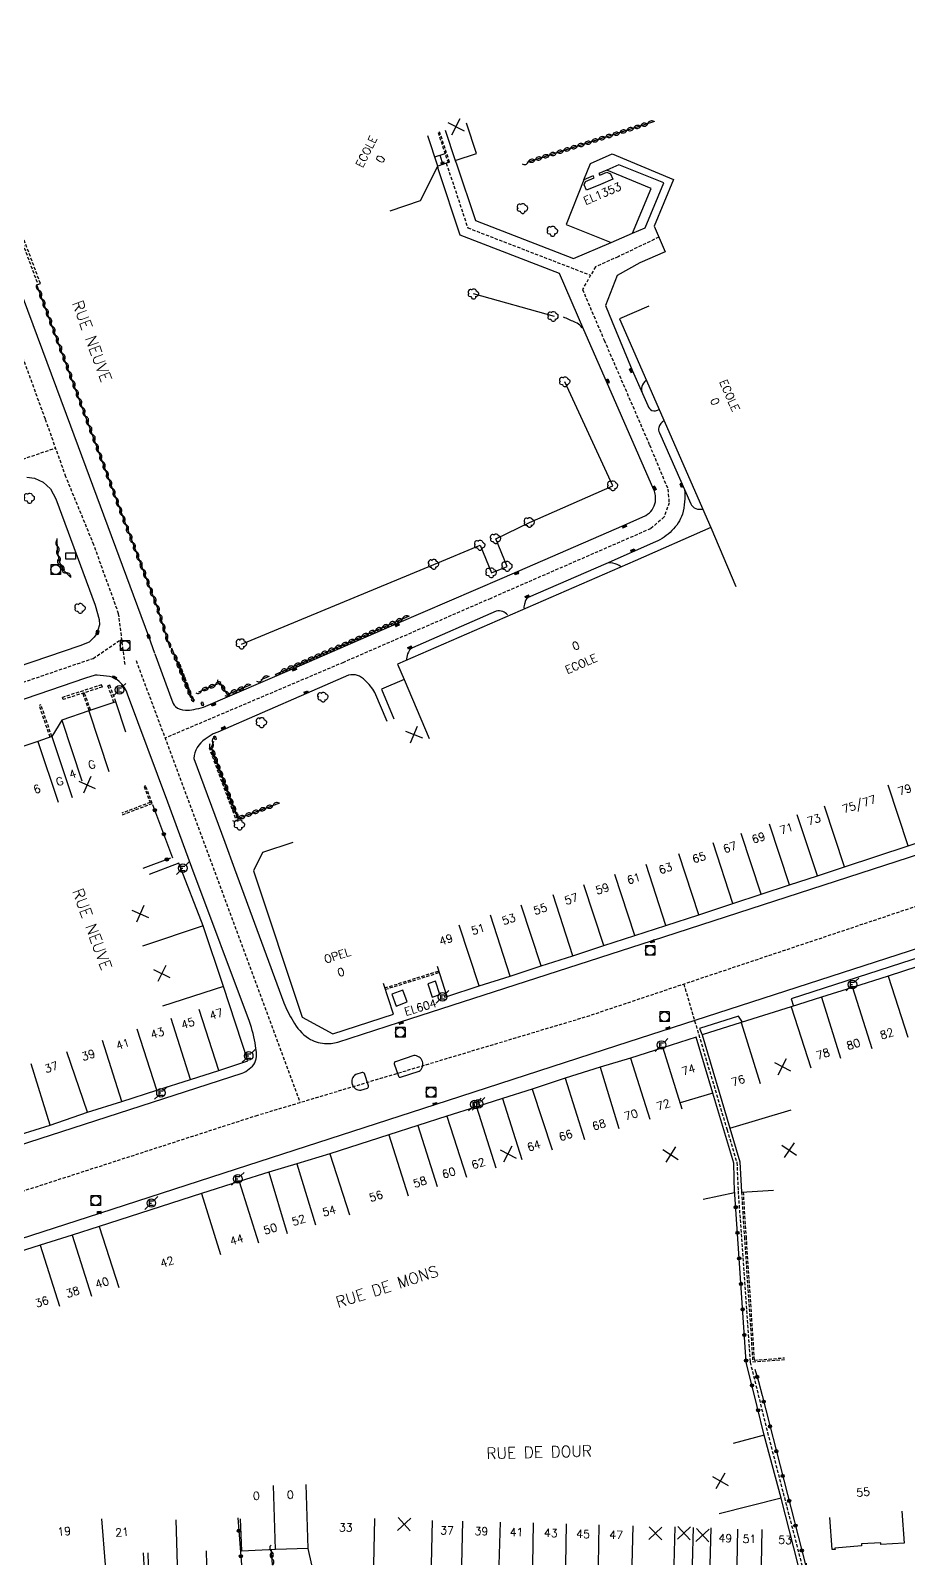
# Model space of a CAD drawing. Header units: millimetres. Extents: x 100999 to 102001, y 122000 to 123000.
# Drawn here: x 101676.4 to 101813.6, y 121999.9 to 122239.6 of the extents above; entities that cross this region are included whole.
import ezdxf
from ezdxf.enums import TextEntityAlignment as Align

# ---------------------------------------------------------------- set-up
doc = ezdxf.new("R2010")
doc.units = ezdxf.units.MM
doc.linetypes.add('DASHED', pattern=[0.75, 0.5, -0.25])
doc.layers.get('0').update_dxf_attribs({"linetype": 'CONTINUOUS'})
for name, color, linetype in [('W0001', 6, 'DASHED'), ('W0008', 7, 'CONTINUOUS'), ('W0100', 7, 'CONTINUOUS'), ('W0112', 1, 'DASHED'), ('W0300', 7, 'CONTINUOUS'), ('W0302', 3, 'CONTINUOUS'), ('W0310', 3, 'CONTINUOUS'), ('W0322', 7, 'CONTINUOUS'), ('W0334', 7, 'CONTINUOUS'), ('W0400', 7, 'CONTINUOUS'), ('W0420', 7, 'CONTINUOUS'), ('W0471', 7, 'CONTINUOUS'), ('W0984', 7, 'CONTINUOUS'), ('W0989', 7, 'CONTINUOUS'), ('W0991', 7, 'CONTINUOUS'), ('W1102', 7, 'CONTINUOUS'), ('W1471', 7, 'CONTINUOUS')]:
    doc.layers.add(name, color=color, linetype=linetype)
doc.styles.get("Standard").update_dxf_attribs({"font": 'romans.shx', "width": 0.85})

# ---------------------------------------------------------------- blocks, each defined once
blk = doc.blocks.new('t310o')
at = {"color": 0, "linetype": 'Continuous'}
for centre, start, end in [((-0.5, 0.38), 216.8699, 323.1304), ((0.5, -0.37), 36.8699, 143.1303)]:
    blk.add_arc(centre, 0.625, start, end, dxfattribs=at)
blk = doc.blocks.new('t991o')
at = {"color": 0, "linetype": 'Continuous'}
for p, q in [((-1, 1), (1, -1)), ((-1, -1), (1, 1))]:
    blk.add_line(p, q, dxfattribs=at)
blk = doc.blocks.new('T300')
for p, q in [((-0.8, 0.51), (-0.86, 0.34)), ((-0.86, 0.34), (-0.86, 0.17)), ((-0.86, 0.17), (-0.74, 0.06)), ((-0.69, 0.63), (-0.8, 0.51)), ((-0.8, -0.06), (-0.74, 0.06)), ((-0.74, 0.06), (-0.69, 0.11)), ((-0.57, 0.69), (-0.69, 0.63)), ((-0.46, 0.69), (-0.57, 0.69)), ((-0.29, 0.63), (-0.46, 0.69)), ((-0.29, 0.63), (-0.17, 0.74)), ((-0.23, 0.57), (-0.29, 0.63)), ((-0.17, 0.74), (-0.06, 0.8)), ((-0.06, 0.8), (0.06, 0.8)), ((0.06, 0.8), (0.23, 0.74)), ((0.23, 0.74), (0.34, 0.63)), ((0.34, 0.63), (0.4, 0.51)), ((0.46, 0.46), (0.34, 0.46)), ((0.4, 0.51), (0.4, 0.46)), ((0.57, 0.4), (0.46, 0.46)), ((0.57, 0.4), (0.69, 0.29)), ((0.69, 0.29), (0.74, 0.17)), ((0.74, 0.06), (0.69, -0.17)), ((0.74, 0.17), (0.74, 0.06)), ((-0.8, -0.17), (-0.8, -0.06)), ((-0.8, -0.23), (-0.8, -0.17)), ((-0.74, -0.34), (-0.8, -0.23)), ((-0.69, -0.4), (-0.74, -0.34)), ((-0.51, -0.46), (-0.69, -0.4)), ((-0.4, -0.46), (-0.51, -0.46)), ((-0.4, -0.46), (-0.34, -0.46)), ((-0.34, -0.46), (-0.34, -0.4)), ((-0.34, -0.51), (-0.34, -0.46)), ((-0.29, -0.63), (-0.34, -0.51)), ((-0.17, -0.74), (-0.29, -0.63)), ((-0.06, -0.8), (-0.17, -0.74)), ((0.06, -0.8), (-0.06, -0.8)), ((0.17, -0.74), (0.06, -0.8)), ((0.23, -0.69), (0.17, -0.74)), ((0.29, -0.46), (0.23, -0.46)), ((0.29, -0.63), (0.23, -0.69)), ((0.46, -0.4), (0.29, -0.46)), ((0.34, -0.51), (0.29, -0.63)), ((0.34, -0.51), (0.34, -0.46)), ((0.57, -0.34), (0.46, -0.4)), ((0.63, -0.29), (0.57, -0.34)), ((0.69, -0.17), (0.63, -0.29))]:
    blk.add_line(p, q)
blk = doc.blocks.new('t322o')
at = {"color": 0, "linetype": 'Continuous'}
for radius in [0.25, 0.15]:
    blk.add_circle((0, 0), radius, dxfattribs=at)
blk = doc.blocks.new('T400')
for p, q in [((-0.15, 0.3), (0.15, 0.3)), ((-0.15, -0.25), (-0.15, 0.3)), ((-0.15, 0.15), (0.15, 0.15)), ((-0.15, 0), (0.15, 0)), ((0.15, 0.3), (0.15, -0.25)), ((-0.15, -0.15), (0.15, -0.15)), ((-0.15, -0.25), (-0.15, -0.3)), ((-0.15, -0.3), (0.15, -0.3)), ((0.15, -0.3), (0.15, -0.25))]:
    blk.add_line(p, q)
blk = doc.blocks.new('T471')
for p, q in [((-0.333334, 0.333334), (-0.333334, -0.333334)), ((-0.333334, 0.333334), (0.333334, 0.333334)), ((-0.333334, 0), (0, 0)), ((0.500001, 0.500001), (1.000002, 1.000002)), ((-0.500001, -0.500001), (-1.000002, -1.000002)), ((-0.333334, -0.333334), (0.333334, -0.333334))]:
    blk.add_line(p, q)
blk.add_ellipse((0, 0), major_axis=(0.471405, 0.471405), ratio=1, start_param=5.4977871438, end_param=11.780972451)
blk = doc.blocks.new('T420')
for p, q in [((0.75, 0.75), (-0.75, 0.75)), ((-0.75, 0.75), (-0.75, -0.75)), ((0.75, 0.75), (0.75, -0.75)), ((0.75, -0.75), (-0.75, -0.75))]:
    blk.add_line(p, q)
blk.add_ellipse((0, 0), major_axis=(-0.53, 0.53), ratio=1, start_param=3.926991, end_param=10.210176)
blk = doc.blocks.new('T1471')
at = {"color": 0, "linetype": 'Continuous', "flags": 128}
blk.add_lwpolyline([(-0.75, -0.5), (-0.75, 0.5), (0.75, 0.5), (0.75, -0.5), (-0.75, -0.5)], dxfattribs=at)

msp = doc.modelspace()

# ---------------------------------------------------------------- linework, layer by layer
at = {"layer": 'W0001'}
for points in [[(101691.13, 122140.63), (101690.13, 122148.54), (101686.25, 122159.28), (101681.89, 122169.92), (101678.67, 122178.94), (101664.09, 122218.76), (101659.59, 122230.86), (101653.52, 122247.17), (101641.28, 122280.03), (101636.41, 122293.09), (101632.14, 122304.64), (101628.81, 122313.81)], [(101741.34, 122218.91), (101744.7, 122208.81), (101763.9, 122201.41)], [(101774.56, 122207.34), (101768.21, 122204.3), (101764.65, 122202.71), (101762.63, 122199.18), (101766.02, 122191.26), (101773.1, 122174.9), (101775.98, 122168), (101776.16, 122165.88), (101775.39, 122163.65), (101773.28, 122161.82), (101748.28, 122150.93), (101725.25, 122140.93), (101697.39, 122129.11)], [(101610.46, 122151.25), (101646.74, 122163.01), (101680.28, 122174.43)], [(101564.74, 122023.42), (101591.13, 122031.96), (101618.67, 122040.86), (101624.31, 122041.92), (101711.58, 122070.13), (101763.33, 122085.64), (101873.39, 122122.47), (101988.99, 122159.89), (102000, 122163.45)], [(101620.77, 122119.61), (101627.92, 122121.78), (101637.99, 122125.18), (101661.66, 122133.22), (101686.14, 122141.56), (101690.63, 122144.59)], [(101692.86, 122141.21), (101700.73, 122120.16), (101706.45, 122104.67), (101718.47, 122072.2)], [(101778.45, 122090.7), (101785.22, 122067.93), (101786.76, 122062.82), (101786.95, 122058.39), (101788.84, 122031.64), (101791.55, 122020.64), (101796.9, 122000)]]:
    msp.add_lwpolyline(points, dxfattribs=at)
at = {"layer": 'W0008'}
for points in [[(101695.8, 122142.3), (101694.83, 122144.96), (101682.63, 122177.84), (101670.02, 122211.71), (101664.95, 122225.26), (101652.54, 122258.63), (101640.54, 122290.82), (101635.84, 122303.51), (101631.77, 122314.71)], [(101675.76, 122169.88), (101676.96, 122169.7), (101678.33, 122169.07), (101679.46, 122168.03), (101680.29, 122166.47), (101686.48, 122149.88), (101687.1, 122147.66), (101687.12, 122146.81), (101686.9, 122145.97), (101686.82, 122145.62), (101686.29, 122144.85), (101685.51, 122144.07), (101684.06, 122143.5), (101654.46, 122133.46)], [(101686.78, 122138.96), (101686.45, 122138.95), (101684.97, 122138.46), (101656.9, 122128.91), (101630.15, 122119.87), (101628.26, 122119.17), (101627.24, 122118.44), (101626.86, 122117.98)]]:
    msp.add_lwpolyline(points, dxfattribs=at)
at = {"layer": 'W0008', "flags": 128}
for points in [[(101762.84, 122216.31), (101763.87, 122218.88), (101767.28, 122220.36), (101776.86, 122216.38), (101773.82, 122209.07), (101775.55, 122205.05), (101771.58, 122203.33), (101768.06, 122201.39), (101766.22, 122196.68), (101767.28, 122194.13), (101770.42, 122186.57), (101772.02, 122182.92)], [(101762.85, 122192.86), (101759.04, 122201.68), (101743.51, 122207.67), (101740.11, 122217.88), (101740.01, 122218.45)], [(101742.75, 122219.32), (101742.96, 122218.78), (101745.9, 122209.94), (101761.24, 122204.03), (101767.1, 122206.52)], [(101770.45, 122207.98), (101772.42, 122208.83), (101775.32, 122215.82), (101768.31, 122218.63), (101766.44, 122217.84)], [(102000, 122156.11), (101961.26, 122143.58), (101916.85, 122129.21), (101885.4, 122119), (101873.69, 122115.23), (101841.88, 122104.95), (101767.97, 122081.03), (101739.55, 122071.85), (101706.55, 122061.17), (101687.15, 122054.88), (101625.07, 122034.82), (101620, 122034.76), (101589.24, 122024.78), (101562.61, 122016.14)]]:
    msp.add_lwpolyline(points, dxfattribs=at)
for points in [[(101695.79, 122142.28), (101698.44, 122135.05, 0.1049), (101698.99, 122134.05, 0.1801), (101700.56, 122133.46, 0.0619), (101701.89, 122133.58, 0.0143), (101703.39, 122133.92), (101717.54, 122140.04), (101733.6, 122146.99), (101750.09, 122154.1), (101769.13, 122162.35), (101772.52, 122163.89, 0.2389), (101774.02, 122166.02, 0.1457), (101773.77, 122167.9), (101766.38, 122184.83), (101762.85, 122192.86, 0.1726), (101761.32, 122194.11, 0.0077), (101759.68, 122194.87)], [(101772.6, 122185.02, 0.131041), (101771.9, 122184.03, 0.1629), (101772.02, 122182.92), (101772.82, 122181.05, 0.1887), (101773.49, 122180.27, 0.192472), (101774.6, 122180.44)], [(101775.37, 122178.69, 0.163311), (101774.55, 122177.64, 0.158), (101774.66, 122176.77), (101779.55, 122165.72, 0.1913), (101780.34, 122164.96, 0.1097), (101781.42, 122164.87)], [(101732.11, 122131.7), (101730.18, 122136.24, 0.0704), (101728.64, 122138.13, 0.2717), (101726.07, 122138.94), (101719.49, 122136.1), (101705.61, 122130.05), (101704.89, 122129.76), (101703.67, 122128.95, 0.232424), (101701.88, 122125.91), (101706.75, 122112.84), (101708.23, 122108.67), (101715.97, 122087.76, 0.051), (101717.39, 122084.91, 0.112), (101719.81, 122082.22, 0.1187), (101722.31, 122081.41, 0.0999), (101724.4, 122081.63), (101734.01, 122084.74), (101773.55, 122097.49), (101829.03, 122115.44), (101880.45, 122132.1), (101922.3, 122145.63), (101981.72, 122164.88), (102000, 122170.79)], [(101778.57, 122167.94, -0.087708), (101778.26, 122164.1, -0.1147), (101776.61, 122161.51, -0.0944), (101774.04, 122159.74), (101766.28, 122156.32)], [(101768.69, 122155.85, 0.101562), (101767.36, 122156.45, 0.1416), (101766.28, 122156.32), (101754.12, 122151.08, 0.2258), (101753.61, 122150.21, 0.014), (101753.45, 122149.43)], [(101750.92, 122148.38, 0.0737), (101750.17, 122148.87, 0.1948), (101749.15, 122148.91), (101736.05, 122143.23, 0.2035), (101735.3, 122142.26, 0.047488), (101735.08, 122141.25)], [(101566.86, 122030.69), (101581.06, 122035.26), (101649.6, 122057.46), (101709.42, 122076.77, 0.1454), (101711.44, 122078.38, 0.1482), (101711.52, 122081.02, 0.0495), (101710.57, 122084.84), (101701.59, 122108.92), (101697.84, 122119.08), (101691.51, 122135.99, 0.1231), (101690.22, 122137.94, 0.1168), (101688.72, 122138.74, -0.004297), (101686.78, 122138.96)]]:
    msp.add_lwpolyline(points, format="xyb", dxfattribs=at)
for points in [[(101733.38, 122078.57, 0.1021), (101733.24, 122078.46, 0.2349), (101733.2, 122078.25), (101733.88, 122076.32, 0.1877), (101734, 122076.16, 0.1828), (101734.18, 122076.16), (101737.1, 122077.07, 0.7762), (101736.25, 122079.51)], [(101728.55, 122076.71, 0.0684), (101728.41, 122076.84, 0.2225), (101728.21, 122076.89), (101727.19, 122076.56, 0.7848), (101727.98, 122074.12), (101729.01, 122074.44, 0.2718), (101729.19, 122074.64, 0.1178), (101729.16, 122074.79)]]:
    msp.add_lwpolyline(points, format="xyb", close=True, dxfattribs=at)
at = {"layer": 'W0100', "flags": 128}
for points in [[(101741.19, 122224.07), (101742.75, 122219.32), (101746.08, 122220.42), (101744.51, 122225.17)], [(101732.57, 122211.48), (101737.31, 122213.06), (101740.01, 122218.45), (101738.44, 122223.2)], [(101739.53, 122219.9), (101741.14, 122220.44)], [(101773, 122196.57), (101768.42, 122194.57), (101782.68, 122161.98), (101770.84, 122156.78), (101733.71, 122140.66), (101734.75, 122138.25), (101731.2, 122136.74), (101733.16, 122132.14)], [(101739.89, 122093.49), (101741.45, 122088.74), (101746.48, 122090.39), (101751.33, 122091.94), (101756.19, 122093.54), (101761.1, 122095.12), (101765.95, 122096.71), (101770.83, 122098.3), (101775.66, 122099.86), (101780.79, 122101.52), (101786.15, 122103.25), (101790.58, 122104.73), (101794.99, 122106.18), (101799.34, 122107.61), (101803.57, 122109), (101813.52, 122112.27), (101817.8, 122113.69), (101822.16, 122115.11), (101827.66, 122116.9), (101826.11, 122121.66)], [(101717.36, 122112.8), (101712.6, 122111.25), (101711.19, 122108.39), (101718.81, 122085.54), (101723.62, 122082.94), (101733.07, 122086), (101731.53, 122090.76)], [(101674.76, 122067.2), (101679.45, 122068.67), (101685.27, 122070.66), (101690.65, 122072.36), (101696.08, 122074.1), (101701.37, 122075.77), (101705.8, 122077.21), (101710.3, 122078.7), (101706.51, 122090.31), (101703.32, 122099.81), (101699.56, 122109.59), (101694.9, 122107.79)], [(101815.02, 122093.43), (101810.41, 122091.94), (101804.85, 122090.18), (101799.97, 122088.63), (101795.26, 122087.12), (101787.44, 122084.69), (101781.32, 122082.75), (101785.65, 122068.2), (101787.24, 122062.92), (101787.49, 122058.21), (101792.49, 122058.48)], [(101781.5, 122057.11), (101786.4, 122058.13), (101786.28, 122062.72), (101783.02, 122073.65), (101780.41, 122082.41), (101775.17, 122080.75), (101770.12, 122079.13), (101765.38, 122077.69), (101759.93, 122075.98), (101754.77, 122074.29), (101750.11, 122072.8), (101746.06, 122071.51), (101741.45, 122070.04), (101736.89, 122068.6), (101732.34, 122067.14), (101723.16, 122064.19), (101717.99, 122062.63), (101713.58, 122061.29), (101708.97, 122059.83), (101703.07, 122057.98), (101687.11, 122052.82), (101682.88, 122051.49), (101677.85, 122049.9), (101673.28, 122048.46)], [(101796.35, 122000), (101793.7, 122010.4), (101791.01, 122020.23), (101786.19, 122018.91)], [(101720.35, 122000), (101719.73, 122002.51), (101719.73, 122002.51), (101719.73, 122002.51), (101714.67, 122002.37), (101709.37, 122002.14), (101709.15, 122007.14)], [(101812.53, 122008.38), (101812.9, 122003.39), (101809.27, 122003.16), (101809.25, 122003.41), (101806.23, 122003.24), (101806.24, 122002.96), (101802.06, 122002.59), (101802.1, 122002.35), (101801.66, 122002.36), (101801.29, 122007.35), (101801.29, 122007.35)], [(101703.81, 122002.16), (101703.88, 122000)], [(101694.78, 122000), (101694.72, 122001.87), (101694.72, 122001.87)], [(101797.65, 122000), (101797.66, 122000.25), (101797.66, 122000.25)]]:
    msp.add_lwpolyline(points, dxfattribs=at)
at = {"layer": 'W0100'}
for points in [[(101741.61, 122219), (101740.01, 122218.45)], [(101740.33, 122220.17), (101740.81, 122218.72), (101740.99, 122219.08), (101740.45, 122218.9), (101740.81, 122218.72)], [(101691.27, 122130.04), (101689.69, 122134.79), (101685.45, 122133.38), (101681.24, 122131.93), (101679.69, 122129.34), (101677.51, 122128.58), (101672.81, 122127.03), (101668.34, 122125.54), (101663.85, 122124), (101659.32, 122122.44), (101654.76, 122120.88), (101650.29, 122119.35), (101645.67, 122117.76), (101641.24, 122116.14), (101636.19, 122116.58), (101631.92, 122115.18), (101627.71, 122113.78), (101631.74, 122101.77), (101636.48, 122103.36)], [(101693.94, 122001.84), (101694.08, 122000)]]:
    msp.add_lwpolyline(points, dxfattribs=at)
at = {"layer": 'W0100', "flags": 128}
for points in [[(101770.45, 122207.98), (101773.35, 122214.94), (101766.44, 122217.84), (101765.21, 122217.32), (101765.34, 122217.01), (101766.44, 122217.48), (101766.99, 122217.25), (101767.35, 122216.41), (101765.42, 122215.6), (101763.24, 122214.67), (101762.88, 122215.5), (101763.1, 122216.06), (101764.45, 122216.63), (101764.32, 122216.94), (101762.84, 122216.31), (101760.1, 122209.33), (101767.1, 122206.52)], [(101739.65, 122091.13), (101738.46, 122090.73), (101739.14, 122088.66), (101740.33, 122089.06)]]:
    msp.add_lwpolyline(points, close=True, dxfattribs=at)
at = {"layer": 'W0112'}
for p, q in [((101671.99, 122214.85), (101677.51, 122199.96)), ((101687.58, 122137.09), (101681.46, 122135.13)), ((101689.4, 122134.69), (101688.46, 122137.27)), ((101679.42, 122129.25), (101677.72, 122134.2)), ((101681.46, 122135.13), (101681.36, 122135.47)), ((101684.52, 122136.05), (101685.49, 122133.39)), ((101731.74, 122090.1), (101740.14, 122092.73)), ((101731.82, 122089.87), (101740.22, 122092.49))]:
    msp.add_line(p, q, dxfattribs=at)
for points in [[(101740.06, 122223.71), (101741.61, 122219), (101741.85, 122219.08), (101740.3, 122223.79)], [(101677.51, 122199.96), (101677.89, 122200.09), (101672.42, 122214.84), (101674.71, 122220.24)], [(101687.58, 122137.09), (101687.47, 122137.43), (101681.36, 122135.47)], [(101689.7, 122134.79), (101688.76, 122137.36), (101688.46, 122137.27)], [(101679.69, 122129.34), (101677.99, 122134.3), (101677.72, 122134.2)], [(101684.52, 122136.05), (101684.76, 122136.15), (101685.73, 122133.47)], [(101690.72, 122117.14), (101695.38, 122118.92), (101694.34, 122121.66), (101694.11, 122121.57), (101695.06, 122119.06), (101690.63, 122117.38)], [(101741.37, 122088.98), (101741.02, 122088.87), (101741.09, 122088.63), (101741.45, 122088.74)], [(101787.49, 122058.21), (101787.77, 122053.69), (101787.94, 122051.2), (101789.24, 122031.7), (101794.23, 122032.06)], [(101787.74, 122058.22), (101788.02, 122053.71), (101788.19, 122051.21), (101789.47, 122031.96), (101794.21, 122032.31)]]:
    msp.add_lwpolyline(points, dxfattribs=at)
for points in [[(101699.38, 122140.83), (101701.51, 122135.04), (101701.85, 122134.82), (101701.98, 122135.03), (101701.72, 122135.2), (101699.61, 122140.91)], [(101703.19, 122134.15), (101703.01, 122134.72), (101703.25, 122134.8), (101703.43, 122134.22)], [(101705.22, 122128.82), (101704.96, 122129.38), (101705.19, 122129.48), (101705.44, 122128.92)], [(101704.56, 122127.63), (101708.62, 122116.71), (101708.39, 122116.62), (101704.32, 122127.54)]]:
    msp.add_lwpolyline(points, close=True, dxfattribs=at)
at = {"layer": 'W0302', "flags": 128}
msp.add_lwpolyline([(101758.26, 122194.96), (101745.62, 122198.48)], dxfattribs=at)
at = {"layer": 'W0302'}
msp.add_lwpolyline([(101709.35, 122143.8), (101739.39, 122156.24), (101746.61, 122159.23), (101748.39, 122154.92), (101750.87, 122155.92), (101749.08, 122160.23), (101754.35, 122162.78), (101767.38, 122168.51), (101759.89, 122184.76)], dxfattribs=at)
at = {"layer": 'W0310', "flags": 128}
for points in [[(101753.99, 122219.05), (101773.95, 122225.45)], [(101714.7, 122139.09), (101735.57, 122148.2)], [(101698.38, 122143.23), (101701.56, 122135.25)], [(101712.42, 122138.28), (101713.7, 122138.78)], [(101702.64, 122136.35), (101705.96, 122137.72), (101707.1, 122135.94), (101710.84, 122137.48)], [(101704.94, 122128.58), (101704.6, 122127.64), (101708.75, 122116.53), (101715.34, 122118.99)], [(101714.19, 122000), (101714.01, 122002.34), (101714.01, 122002.34)]]:
    msp.add_lwpolyline(points, dxfattribs=at)
at = {"layer": 'W0310'}
for points in [[(101698.18, 122143.18), (101696.21, 122149.49), (101690.87, 122163.44), (101684.66, 122180.23), (101677.36, 122199.91)], [(101682.66, 122154.2), (101681.58, 122155.3), (101680.86, 122156.6), (101680.59, 122158.53), (101680.51, 122160.26)]]:
    msp.add_lwpolyline(points, dxfattribs=at)
at = {"layer": 'W0322'}
msp.add_line((101708.77, 122007.3), (101709.33, 122000), dxfattribs=at)
at = {"layer": 'W0322', "flags": 128}
for points in [[(101698.6, 122110.35), (101695.48, 122118.67)], [(101791.01, 122020.23), (101789.95, 122024.72), (101788.24, 122031.45), (101788.22, 122031.69), (101786.4, 122058.58)], [(101789.55, 122030.55), (101790.14, 122028.61), (101790.71, 122026.41), (101797.47, 122000)]]:
    msp.add_lwpolyline(points, dxfattribs=at)
at = {"layer": 'W0322'}
msp.add_lwpolyline([(101698.22, 122110.37), (101693.91, 122108.73)], dxfattribs=at)
at = {"layer": 'W0334', "flags": 128}
for points in [[(101819.66, 122094.92), (101819.27, 122096.14), (101795.23, 122088.39), (101795.6, 122087.23)], [(101787.65, 122084.76), (101787.01, 122085.68), (101780.93, 122083.74), (101781.32, 122082.75)]]:
    msp.add_lwpolyline(points, dxfattribs=at)
msp.add_lwpolyline([(101733.52, 122087.26), (101735.24, 122087.9), (101734.56, 122089.73), (101732.84, 122089.09)], close=True, dxfattribs=at)
at = {"layer": 'W1102'}
for p, q in [((101782.68, 122161.98), (101786.59, 122152.78)), ((101734.75, 122138.25), (101738.67, 122129.05)), ((101681.24, 122131.93), (101684.4, 122122.45)), ((101685.45, 122133.38), (101688.61, 122123.89)), ((101679.69, 122129.34), (101682.85, 122119.85)), ((101677.51, 122128.58), (101680.67, 122119.09)), ((101813.52, 122112.27), (101810.4, 122121.77)), ((101803.57, 122109), (101800.45, 122118.5)), ((101794.99, 122106.18), (101791.88, 122115.69)), ((101799.34, 122107.61), (101796.21, 122117.11)), ((101786.15, 122103.25), (101783.06, 122112.77)), ((101790.58, 122104.73), (101787.41, 122114.22)), ((101780.79, 122101.52), (101777.71, 122111.03)), ((101770.83, 122098.3), (101767.71, 122107.81)), ((101775.66, 122099.86), (101772.6, 122109.38)), ((101765.95, 122096.71), (101762.84, 122106.21)), ((101756.19, 122093.54), (101753.07, 122103.04)), ((101761.1, 122095.12), (101758.04, 122104.64)), ((101751.33, 122091.94), (101748.27, 122101.47)), ((101703.32, 122099.81), (101693.84, 122096.62)), ((101746.48, 122090.39), (101743.36, 122099.89)), ((101810.41, 122091.94), (101813.48, 122082.42)), ((101706.51, 122090.31), (101697, 122087.22)), ((101799.97, 122088.63), (101802.98, 122079.1)), ((101804.85, 122090.18), (101807.88, 122080.64)), ((101705.8, 122077.21), (101702.7, 122086.72)), ((101795.26, 122087.12), (101798.31, 122077.6)), ((101701.37, 122075.77), (101698.36, 122085.3)), ((101787.44, 122084.69), (101790.4, 122075.14)), ((101690.65, 122072.36), (101687.63, 122081.9)), ((101696.08, 122074.1), (101693.04, 122083.63)), ((101685.27, 122070.66), (101682.03, 122080.12)), ((101770.12, 122079.13), (101773.18, 122069.61)), ((101775.17, 122080.75), (101778.18, 122071.22)), ((101679.45, 122068.67), (101676.47, 122078.21)), ((101765.38, 122077.69), (101768.29, 122068.12)), ((101754.77, 122074.29), (101757.88, 122064.78)), ((101759.93, 122075.98), (101762.93, 122066.44)), ((101750.11, 122072.8), (101753.15, 122063.27)), ((101783.02, 122073.65), (101777.9, 122072.12)), ((101741.45, 122070.04), (101744.49, 122060.52)), ((101746.06, 122071.51), (101749.09, 122061.98)), ((101785.65, 122068.2), (101795.23, 122071.05)), ((101732.34, 122067.14), (101735.4, 122057.62)), ((101736.89, 122068.6), (101739.9, 122059.07)), ((101717.99, 122062.63), (101720.89, 122053.06)), ((101723.16, 122064.19), (101726.22, 122054.67)), ((101708.97, 122059.83), (101711.99, 122050.3)), ((101713.58, 122061.29), (101716.49, 122051.72)), ((101703.07, 122057.98), (101706.07, 122048.44)), ((101687.11, 122052.82), (101690.18, 122043.31)), ((101682.88, 122051.49), (101685.89, 122041.96)), ((101677.85, 122049.9), (101680.88, 122040.37)), ((101714.67, 122002.37), (101714.31, 122012.37)), ((101719.73, 122002.51), (101719.45, 122012.51)), ((101793.7, 122010.4), (101784.01, 122007.94)), ((101688.05, 122000), (101687.49, 122007.19)), ((101699.05, 122007.03), (101699.27, 122000)), ((101730.12, 122007.21), (101729.94, 122000)), ((101739.03, 122000), (101739.19, 122006.9)), ((101743.88, 122006.81), (101743.72, 122000)), ((101749.63, 122000), (101749.79, 122006.65)), ((101754.86, 122000), (101754.96, 122006.55)), ((101760.07, 122006.36), (101759.98, 122000)), ((101765.13, 122000), (101765.22, 122006.23)), ((101770.5, 122006.09), (101770.34, 122000)), ((101776.98, 122000), (101777.13, 122005.93)), ((101779.94, 122005.83), (101779.79, 122000)), ((101782.6, 122000), (101782.74, 122005.75)), ((101786.87, 122005.56), (101786.73, 122000)), ((101790.62, 122000), (101790.72, 122005.49))]:
    msp.add_line(p, q, dxfattribs=at)

# ---------------------------------------------------------------- block references
at = {"layer": 'W0300'}
for p in [(101753.29, 122211.82), (101757.97, 122208.27), (101745.62, 122198.48), (101758.06, 122194.96), (101759.89, 122184.76), (101767.38, 122168.51), (101676.21, 122166.57), (101754.35, 122162.78), (101749.08, 122160.23), (101746.61, 122159.23), (101739.39, 122156.24), (101748.39, 122154.92), (101750.87, 122155.92), (101684.13, 122149.36), (101709.35, 122143.8), (101722.09, 122135.51), (101712.48, 122131.51), (101709.04, 122115.53)]:
    msp.add_blockref('T300', p, dxfattribs=at)
at = {"layer": 'W0310'}
for p, rotation in [((101771.75, 122224.74), 17.77111666535604), ((101772.85, 122225.1), 17.77111666535604), ((101764.05, 122222.28), 17.77111666535604), ((101765.15, 122222.63), 17.77111666535604), ((101766.25, 122222.98), 17.77111666535604), ((101767.35, 122223.33), 17.77111666535604), ((101768.45, 122223.69), 17.77111666535604), ((101769.55, 122224.04), 17.77111666535604), ((101770.65, 122224.39), 17.77111666535604), ((101756.35, 122219.81), 17.77111666535604), ((101757.45, 122220.16), 17.77111666535604), ((101758.55, 122220.51), 17.77111666535604), ((101759.65, 122220.87), 17.77111666535604), ((101760.75, 122221.22), 17.77111666535604), ((101761.85, 122221.57), 17.77111666535604), ((101762.95, 122221.92), 17.77111666535604), ((101754.15, 122219.1), 17.77111666535604), ((101755.25, 122219.46), 17.77111666535604), ((101677.69, 122199.04), 110.3317083739782), ((101678.21, 122197.63), 110.3317083739782), ((101678.73, 122196.22), 110.3317083739782), ((101679.25, 122194.82), 110.3317083739782), ((101679.77, 122193.41), 110.3317083739782), ((101680.29, 122192), 110.3317083739782), ((101680.82, 122190.6), 110.3317083739782), ((101681.34, 122189.19), 110.3317083739782), ((101681.86, 122187.78), 110.3317083739782), ((101682.38, 122186.38), 110.3317083739782), ((101682.9, 122184.97), 110.3317083739782), ((101683.42, 122183.56), 110.3317083739782), ((101683.94, 122182.16), 110.3317083739782), ((101684.46, 122180.75), 110.3317083739782), ((101684.99, 122179.34), 110.3046038273234), ((101685.51, 122177.94), 110.3046038273234), ((101686.03, 122176.53), 110.3046038273234), ((101686.55, 122175.12), 110.3046038273234), ((101687.07, 122173.72), 110.3046038273234), ((101687.59, 122172.31), 110.3046038273234), ((101688.11, 122170.9), 110.3046038273234), ((101688.63, 122169.5), 110.3046038273234), ((101689.15, 122168.09), 110.3046038273234), ((101689.67, 122166.68), 110.3046038273234), ((101690.19, 122165.27), 110.3046038273234), ((101690.71, 122163.87), 110.3046038273234), ((101691.24, 122162.47), 110.928650353404), ((101691.78, 122161.07), 110.928650353404), ((101692.31, 122159.66), 110.928650353404), ((101680.57, 122159.06), 92.80310189404882), ((101680.73, 122157.57), 97.84722523244885), ((101692.85, 122158.26), 110.928650353404), ((101681.11, 122156.14), 118.9609496680532), ((101681.96, 122154.91), 134.5251386284978), ((101693.38, 122156.86), 110.928650353404), ((101693.92, 122155.46), 110.928650353404), ((101694.46, 122154.06), 110.928650353404), ((101694.99, 122152.66), 110.928650353404), ((101695.53, 122151.26), 110.928650353404), ((101696.06, 122149.86), 110.928650353404), ((101696.54, 122148.43), 107.3758617367244), ((101734.52, 122147.74), 23.56977662761846), ((101696.98, 122147), 107.3758617367244), ((101697.43, 122145.57), 107.3758617367244), ((101729.22, 122145.43), 23.56977662761846), ((101730.28, 122145.89), 23.56977662761846), ((101731.34, 122146.35), 23.56977662761846), ((101732.4, 122146.82), 23.56977662761846), ((101733.46, 122147.28), 23.56977662761846), ((101697.88, 122144.14), 107.3758617367244), ((101723.93, 122143.12), 23.56977662761846), ((101724.99, 122143.58), 23.56977662761846), ((101726.05, 122144.04), 23.56977662761846), ((101727.11, 122144.51), 23.56977662761846), ((101728.16, 122144.97), 23.56977662761846), ((101698.81, 122142.15), 291.7400571449838), ((101699.24, 122141.08), 291.7400571449838), ((101718.64, 122140.81), 23.56977662761846), ((101719.69, 122141.27), 23.56977662761846), ((101720.75, 122141.74), 23.56977662761846), ((101721.81, 122142.2), 23.56977662761846), ((101722.87, 122142.66), 23.56977662761846), ((101699.67, 122140.01), 291.7400571449838), ((101700.09, 122138.94), 291.7400571449838), ((101700.52, 122137.86), 291.7400571449838), ((101712.62, 122138.35), 21.38213410854269), ((101715.46, 122139.43), 23.56977662761846), ((101716.52, 122139.89), 23.56977662761846), ((101717.58, 122140.35), 23.56977662761846), ((101700.95, 122136.79), 291.7400571449838), ((101701.38, 122135.72), 291.7400571449838), ((101703.11, 122136.55), 22.29708353622907), ((101704.18, 122136.99), 22.29708353622907), ((101705.25, 122137.42), 22.29708353622907), ((101706.17, 122137.39), 302.5211740573731), ((101706.79, 122136.42), 302.5211740573731), ((101707.64, 122136.16), 22.38667523564805), ((101708.71, 122136.6), 22.38667523564805), ((101709.77, 122137.04), 22.38667523564805), ((101704.85, 122128.34), 250.4363502173389), ((101704.75, 122127.26), 290.4662494855402), ((101705.15, 122126.18), 290.4662494855402), ((101705.55, 122125.09), 290.4662494855402), ((101705.96, 122124.01), 290.4662494855402), ((101706.36, 122122.93), 290.4662494855402), ((101706.77, 122121.85), 290.4662494855402), ((101707.17, 122120.77), 290.4662494855402), ((101707.57, 122119.68), 290.4662494855402), ((101707.98, 122118.6), 290.4662494855402), ((101708.38, 122117.52), 290.4662494855402), ((101709.93, 122116.97), 20.44003652068633), ((101711.01, 122117.38), 20.44003652068633), ((101712.09, 122117.78), 20.44003652068633), ((101713.17, 122118.18), 20.44003652068633), ((101714.26, 122118.59), 20.44003652068633), ((101708.84, 122116.57), 20.44003652068633), ((101714.03, 122002.07), 94.41668153025262), ((101714.12, 122000.92), 94.41668153025262)]:
    msp.add_blockref('t310o', p, dxfattribs=dict(at, rotation=rotation))
at = {"layer": 'W0322'}
for p, rotation in [((101695.79, 122117.84), 110.5590627442789), ((101697.19, 122114.1), 110.5590627442789), ((101697.65, 122110.16), 200.8264122876475), ((101786.59, 122055.83), 93.86543250877368), ((101786.86, 122051.84), 93.86543250877368), ((101787.13, 122047.85), 93.86543250877368), ((101787.4, 122043.86), 93.86543250877368), ((101787.67, 122039.87), 93.86543250877368), ((101787.93, 122035.88), 93.86543250877368), ((101788.2, 122031.89), 93.86543250877368), ((101789.92, 122029.34), 286.8015884768541), ((101789.12, 122028), 104.2545555386406), ((101790.09, 122024.12), 103.3249121670402), ((101790.95, 122025.47), 284.3724098744026), ((101791.94, 122021.6), 284.3724098744026), ((101792.93, 122017.72), 284.3724098744026), ((101793.92, 122013.85), 284.3724098744026), ((101794.92, 122009.97), 284.3724098744026), ((101708.92, 122005.3), 274.4161510854834), ((101795.91, 122006.1), 284.3724098744026), ((101796.9, 122002.22), 284.3724098744026), ((101709.23, 122001.32), 274.4161510854834)]:
    msp.add_blockref('t322o', p, dxfattribs=dict(at, rotation=rotation))
at = {"layer": 'W0400'}
for p, rotation in [((101770.22, 122186.53), 23.70306339236204), ((101766.58, 122184.89), 23.70306339192496), ((101773.88, 122168.14), 203.8480053638791), ((101778.13, 122168.59), 203.8480053630111), ((101769.18, 122162.17), 293.4367890604993), ((101770.49, 122158.41), 293.4367890588876), ((101752.34, 122154.86), 113.323312993372), ((101753.98, 122151.22), 113.3233129925061), ((101733.66, 122146.78), 294.2109301945106), ((101686.82, 122145.62), 346.3636169433594), ((101694.83, 122144.96), 200.03271484375), ((101735.65, 122143.25), 113.4220276083545), ((101689.5, 122138.55), 62.41423112477516), ((101717.6, 122139.83), 293.3897125894603), ((101719.42, 122136.26), 293.3897125901532), ((101704.98, 122134.36), 113.5370757744466), ((101706.52, 122130.67), 113.537075773523), ((101773.57, 122097.36), 107.936935150164), ((101734.27, 122084.64), 287.9381101619816), ((101776.02, 122083.78), 107.9369351502752), ((101739.55, 122071.98), 287.9381101619385), ((101687.1, 122055.01), 90)]:
    msp.add_blockref('T400', p, dxfattribs=dict(at, rotation=rotation))
at = {"layer": 'W0420'}
for p in [(101680.29, 122155.42), (101691.11, 122143.56), (101773.21, 122095.93), (101775.45, 122085.58), (101734.14, 122083.15), (101738.94, 122073.79), (101686.53, 122056.88)]:
    msp.add_blockref('T420', p, dxfattribs=at)
at = {"layer": 'W0471'}
for p in [(101690.25, 122136.65), (101700.15, 122108.78), (101804.82, 122090.63), (101740.75, 122088.7), (101774.98, 122081.18), (101710.46, 122079.47), (101696.74, 122073.69), (101745.81, 122071.88), (101746.38, 122071.98), (101708.75, 122060.28), (101695.24, 122056.49)]:
    msp.add_blockref('T471', p, dxfattribs=at)
at = {"layer": 'W0991'}
for p, rotation in [((101742.85, 122224.62), 18.20570275976015), ((101736.3, 122129.68), 23.04862589823603), ((101685.19, 122121.82), 290.8264122876671), ((101693.5, 122101.65), 291.0050284659534), ((101696.86, 122092.35), 288.6042676587385), ((101793.87, 122077.79), 17.24980399276426), ((101751, 122064.17), 17.46640865997725), ((101776.4, 122064.08), 282.2693254187017), ((101794.93, 122064.75), 280.4893610325778), ((101784.16, 122013.07), 285.2957354850204), ((101734.76, 122006.31), 87.4585320100352), ((101774.03, 122004.9), 88.84220229078245), ((101778.5, 122004.94), 88.28586912690479), ((101781.4, 122004.6), 87.93743593573902)]:
    msp.add_blockref('t991o', p, dxfattribs=dict(at, rotation=rotation))
at = {"layer": 'W1471'}
msp.add_blockref('T1471', (101682.64, 122157.57), dxfattribs=at)

# ---------------------------------------------------------------- texts
at = {"layer": 'W0984'}
for s, rotation, p in [('ECOLE', 63.4507, (101728.85, 122220.71)), ('EL1353', 23.027, (101765.74, 122214.17)), ('ECOLE', 293.63, (101785.63, 122182.62)), ('ECOLE', 23.4691, (101762.43, 122140.72)), ('OPEL', 17.9022, (101724.3, 122095.14)), ('EL604', 16.6376, (101737.3, 122087.07))]:
    msp.add_text(s, height=1.25, rotation=rotation, dxfattribs=at).set_placement(p, align=Align.MIDDLE)
at = {"layer": 'W0989'}
for s, rotation, p in [('RUE NEUVE', 290.3318, (101685.96, 122191.11)), ('RUE NEUVE', 290.3162, (101685.99, 122099.27)), ('RUE DE MONS', 17.6267, (101732.09, 122043.44)), ('RUE DE DOUR', 1.3633, (101755.85, 122017.59))]:
    msp.add_text(s, height=1.75, rotation=rotation, dxfattribs=at).set_placement(p, align=Align.MIDDLE)
at = {"layer": 'W0991'}
for s, rotation, p in [('0', 63.4507, (101731.06, 122219.55)), ('0', 293.63, (101783.34, 122181.68)), ('0', 23.5252, (101761.59, 122143.53)), ('G', 17.7362, (101685.93, 122124.97)), ('G', 19.2277, (101680.91, 122122.35)), ('4', 18.9361, (101682.94, 122123.52)), ('6', 18.2736, (101677.35, 122121.16)), ('75/77', 18.2013, (101805.89, 122118.71)), ('79', 18.3153, (101812.99, 122121.05)), ('73', 18.1811, (101798.8, 122116.38)), ('71', 18.1951, (101794.51, 122114.97)), ('67', 18.4764, (101785.67, 122112.06)), ('69', 18.1333, (101790.14, 122113.54)), ('65', 17.9442, (101780.85, 122110.47)), ('61', 17.8106, (101770.64, 122107.17)), ('63', 17.9593, (101775.6, 122108.77)), ('59', 18.1503, (101765.74, 122105.58)), ('55', 17.846, (101756.04, 122102.42)), ('57', 18.0982, (101760.89, 122103.99)), ('53', 18.1635, (101751.11, 122100.82)), ('49', 18.1842, (101741.31, 122097.64)), ('51', 17.7804, (101746.31, 122099.26)), ('0', 17.9022, (101724.87, 122092.56)), ('47', 18.3088, (101705.38, 122086.02)), ('43', 17.5015, (101696.17, 122083.04)), ('45', 18.047, (101700.95, 122084.57)), ('82', 17.5908, (101810.2, 122082.95)), ('41', 17.7293, (101690.78, 122081.33)), ('80', 17.5212, (101804.97, 122081.3)), ('39', 17.5946, (101685.39, 122079.61)), ('78', 17.7759, (101800.21, 122079.78)), ('37', 18.8624, (101679.61, 122077.71)), ('74', 17.5417, (101779.2, 122077.3)), ('76', 17.5955, (101786.95, 122075.62)), ('72', 17.8043, (101775.25, 122071.85)), ('68', 17.442, (101765.21, 122068.73)), ('70', 16.9024, (101770.22, 122070.28)), ('66', 18.1357, (101760, 122067.06)), ('64', 17.7155, (101755.03, 122065.45)), ('62', 17.7062, (101746.34, 122062.68)), ('58', 17.7746, (101737.21, 122059.78)), ('60', 17.5283, (101741.73, 122061.22)), ('56', 17.8353, (101730.35, 122057.57)), ('54', 16.8089, (101723.03, 122055.27)), ('50', 17.5535, (101713.84, 122052.46)), ('52', 16.8778, (101718.26, 122053.83)), ('44', 17.4514, (101708.57, 122050.79)), ('42', 17.885, (101697.7, 122047.31)), ('38', 17.6045, (101682.94, 122042.59)), ('40', 17.4936, (101687.55, 122044.05)), ('36', 17.5019, (101678.12, 122041.07)), ('55', 5.2438, (101806.5, 122011.34)), ('0', 2.4943, (101711.65, 122010.75)), ('0', 1.6105, (101716.96, 122010.94)), ('19', 4.5296, (101681.61, 122005.22)), ('21', 4.5237, (101690.67, 122005.09)), ('33', 358.6289, (101725.63, 122005.81)), ('37', 358.9291, (101741.46, 122005.35)), ('39', 358.4175, (101746.83, 122005.23)), ('41', 359.1519, (101752.32, 122005.09)), ('43', 357.9028, (101757.68, 122004.95)), ('45', 358.5363, (101762.72, 122004.79)), ('47', 358.4872, (101767.88, 122004.66)), ('49', 357.329, (101784.95, 122004.15)), ('51', 358.9524, (101788.73, 122004.03)), ('53', 358.0708, (101794.3, 122003.87))]:
    msp.add_text(s, height=1.25, rotation=rotation, dxfattribs=at).set_placement(p, align=Align.MIDDLE)

doc.saveas('drawing.dxf')
